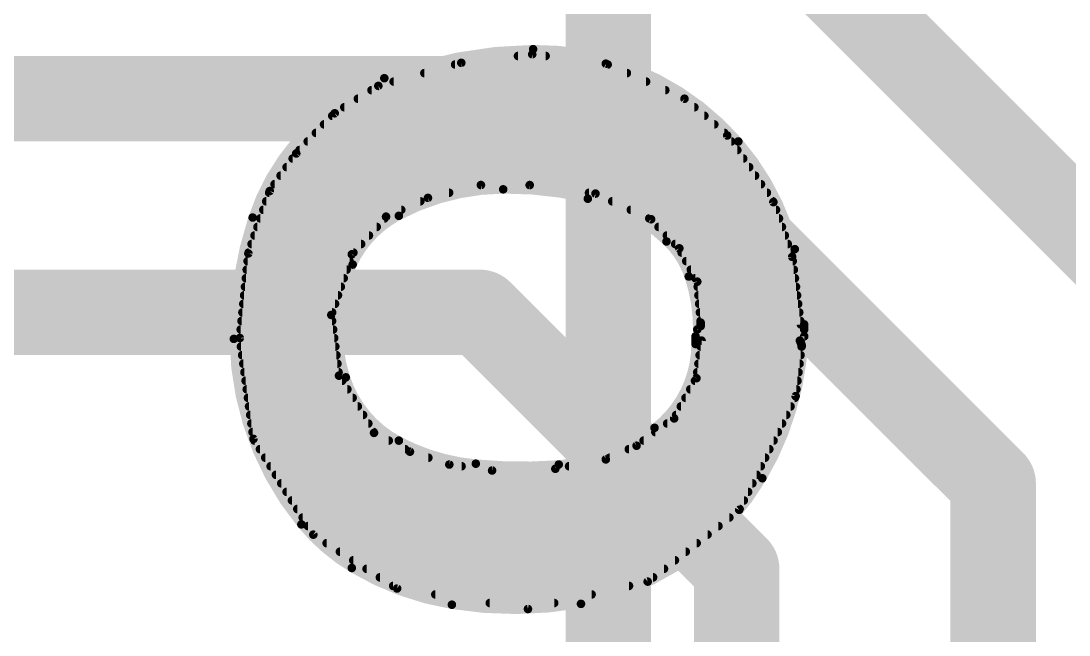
# Model space of a CAD drawing. Extents: x -32 to 75, y -18 to 32.
# Drawn here: x 13.495 to 16.608, y 20.377 to 22.202 of the extents above; entities that cross this region are included whole.
import ezdxf

# ---------------------------------------------------------------- set-up
doc = ezdxf.new("R2010")
doc.units = 0
for name, color, linetype in [('1', 12, 'CONTINUOUS'), ('16', 132, 'CONTINUOUS'), ('22', 53, 'CONTINUOUS')]:
    doc.layers.add(name, color=color, linetype=linetype)

msp = doc.modelspace()

# ---------------------------------------------------------------- linework, layer by layer
at = {"layer": '1', "const_width": 0.254}
for points in [[(17.399, 20.828), (15.494, 22.733)], [(15.24, 21.971), (6.731, 21.971)], [(16.383, 20.828), (15.24, 21.971)], [(14.859, 21.336), (6.985, 21.336)], [(15.621, 20.574), (14.859, 21.336)], [(16.383, 16.51), (16.383, 20.828)], [(15.621, 17.399), (15.621, 20.574)]]:
    msp.add_lwpolyline(points, dxfattribs=at)
at = {"layer": '1', "const_width": 0.127}
for points in [[(15.2849, 22.0159, 1), (15.1951, 21.9261)], [(15.24, 21.9075, 1), (15.24, 22.0345)], [(14.9039, 21.3809, 1), (14.8141, 21.2911)], [(14.859, 21.2725, 1), (14.859, 21.3995)], [(16.4465, 20.828, 1), (16.3195, 20.828)], [(16.3381, 20.7831, 1), (16.4279, 20.8729)], [(15.6845, 20.574, 1), (15.5575, 20.574)], [(15.5761, 20.5291, 1), (15.6659, 20.6189)]]:
    msp.add_lwpolyline(points, format="xyb", dxfattribs=at)
at = {"layer": '16', "const_width": 0.254}
msp.add_lwpolyline([(15.24, 25.4), (15.24, 15.24)], dxfattribs=at)
at = {"layer": '22'}
for points, const_width in [([(15.0165, 22.1183, 0.092), (14.5745, 22.032)], 0.0254), ([(14.9716, 22.1044, 1), (14.9716, 22.0917)], 0.0127), ([(15.0147, 22.1094, 1), (15.0131, 22.0968)], 0.0127), ([(15.6261, 21.844, 0.2195), (15.0165, 22.1183)], 0.0254), ([(15.0164, 22.1246, 1), (15.0166, 22.112)], 0.0127), ([(15.0147, 22.0968, 1), (15.0131, 22.1094)], 0.0127), ([(15.0166, 22.112, 1), (15.0164, 22.1246)], 0.0127), ([(15.0537, 22.0917, 1), (15.0537, 22.1044)], 0.0127), ([(14.7848, 22.079, 1), (14.7848, 22.0663)], 0.0127), ([(14.8023, 22.084, 1), (14.8039, 22.0714)], 0.0127), ([(14.8048, 22.0716, 1), (14.8014, 22.0838)], 0.0127), ([(15.235, 22.0809, 1), (15.2298, 22.0693)], 0.0127), ([(15.2316, 22.0688, 1), (15.2332, 22.0814)], 0.0127), ([(15.238, 22.0663, 1), (15.238, 22.079)], 0.0127), ([(14.5745, 22.032, 0.2224), (14.1834, 21.6179)], 0.0254), ([(14.5722, 22.0379, 1), (14.5768, 22.0261)], 0.0127), ([(14.5768, 22.0261, 1), (14.5722, 22.0379)], 0.0127), ([(14.6936, 22.0536, 1), (14.6936, 22.0408)], 0.0127), ([(15.295, 22.0408, 1), (15.295, 22.0536)], 0.0127), ([(14.555, 22.0152, 1), (14.5584, 22.003)], 0.0127), ([(14.5601, 22.0037, 1), (14.5533, 22.0145)], 0.0127), ([(14.6023, 22.0282, 1), (14.6023, 22.0155)], 0.0127), ([(15.3521, 22.0155, 1), (15.3521, 22.0282)], 0.0127), ([(14.496, 21.9774, 1), (14.496, 21.9646)], 0.0127), ([(14.5365, 22.0028, 1), (14.5365, 21.9901)], 0.0127), ([(15.4091, 21.9901, 1), (15.4091, 22.0028)], 0.0127), ([(15.4702, 21.9758, 1), (15.462, 21.9662)], 0.0127), ([(15.4635, 21.9652, 1), (15.4687, 21.9768)], 0.0127), ([(15.4661, 21.9646, 1), (15.4661, 21.9774)], 0.0127), ([(14.4556, 21.952, 1), (14.4556, 21.9393)], 0.0127), ([(15.4956, 21.9393, 1), (15.4956, 21.952)], 0.0127), ([(14.4199, 21.9266, 1), (14.4199, 21.9139)], 0.0127), ([(14.4238, 21.9332, 1), (14.4306, 21.9224)], 0.0127), ([(14.4318, 21.9234, 1), (14.4226, 21.9322)], 0.0127), ([(15.5252, 21.9139, 1), (15.5252, 21.9266)], 0.0127), ([(14.3956, 21.9012, 1), (14.3956, 21.8884)], 0.0127), ([(15.5547, 21.8884, 1), (15.5547, 21.9012)], 0.0127), ([(14.347, 21.8504, 1), (14.347, 21.8377)], 0.0127), ([(14.3713, 21.8758, 1), (14.3713, 21.8631)], 0.0127), ([(15.5843, 21.8631, 1), (15.5843, 21.8758)], 0.0127), ([(15.5983, 21.8654, 1), (15.5879, 21.8582)], 0.0127), ([(15.589, 21.857, 1), (15.5972, 21.8666)], 0.0127), ([(15.6054, 21.8377, 1), (15.6054, 21.8504)], 0.0127), ([(15.7937, 21.524, 0.1172), (15.6261, 21.844)], 0.0254), ([(15.6309, 21.8482, 1), (15.6213, 21.8398)], 0.0127), ([(14.3227, 21.825, 1), (14.3227, 21.8122)], 0.0127), ([(15.6213, 21.8398, 1), (15.6309, 21.8482)], 0.0127), ([(15.623, 21.8122, 1), (15.623, 21.825)], 0.0127), ([(14.3022, 21.7996, 1), (14.3022, 21.7869)], 0.0127), ([(14.3083, 21.8128, 1), (14.3175, 21.804)], 0.0127), ([(14.3181, 21.8047, 1), (14.3077, 21.8121)], 0.0127), ([(15.6406, 21.7869, 1), (15.6406, 21.7996)], 0.0127), ([(14.2843, 21.7742, 1), (14.2843, 21.7614)], 0.0127), ([(15.6582, 21.7614, 1), (15.6582, 21.7742)], 0.0127), ([(14.2664, 21.7488, 1), (14.2664, 21.736)], 0.0127), ([(15.6757, 21.736, 1), (15.6757, 21.7488)], 0.0127), ([(14.2325, 21.698, 1), (14.2325, 21.6852)], 0.0127), ([(14.229, 21.7004, 1), (14.2394, 21.693)], 0.0127), ([(14.2402, 21.6946, 1), (14.2282, 21.6988)], 0.0127), ([(14.2485, 21.7234, 1), (14.2485, 21.7107)], 0.0127), ([(14.9276, 21.7018, 0.1204), (14.6177, 21.623)], 0.0254), ([(14.7669, 21.6852, 1), (14.7669, 21.698)], 0.0127), ([(14.8615, 21.7209, 1), (14.8615, 21.7081)], 0.0127), ([(14.863, 21.7083, 1), (14.86, 21.7207)], 0.0127), ([(15.179, 21.6738, 0.0602), (14.9276, 21.7018)], 0.0254), ([(14.9275, 21.7081, 1), (14.9277, 21.6955)], 0.0127), ([(14.9277, 21.6955, 1), (14.9275, 21.7081)], 0.0127), ([(15.0071, 21.7208, 1), (15.0055, 21.7082)], 0.0127), ([(15.0063, 21.7081, 1), (15.0063, 21.7209)], 0.0127), ([(15.1826, 21.698, 1), (15.1826, 21.6852)], 0.0127), ([(15.2046, 21.6949, 1), (15.1992, 21.6833)], 0.0127), ([(15.2011, 21.6828, 1), (15.2027, 21.6954)], 0.0127), ([(15.6933, 21.7107, 1), (15.6933, 21.7234)], 0.0127), ([(15.7109, 21.6852, 1), (15.7109, 21.698)], 0.0127), ([(14.2238, 21.6726, 1), (14.2238, 21.6598)], 0.0127), ([(14.6814, 21.6598, 1), (14.6814, 21.6726)], 0.0127), ([(14.7026, 21.6826, 1), (14.7056, 21.6702)], 0.0127), ([(14.7067, 21.6706, 1), (14.7015, 21.6822)], 0.0127), ([(15.4127, 21.5468, 0.1342), (15.179, 21.6738)], 0.0254), ([(15.1805, 21.68, 1), (15.1775, 21.6676)], 0.0127), ([(15.1775, 21.6676, 1), (15.1805, 21.68)], 0.0127), ([(15.2515, 21.6726, 1), (15.2515, 21.6598)], 0.0127), ([(15.7362, 21.6658, 1), (15.7242, 21.6616)], 0.0127), ([(15.725, 21.6601, 1), (15.7354, 21.6673)], 0.0127), ([(15.7285, 21.6598, 1), (15.7285, 21.6726)], 0.0127), ([(14.2151, 21.6472, 1), (14.2151, 21.6345)], 0.0127), ([(14.6248, 21.6345, 1), (14.6248, 21.6472)], 0.0127), ([(15.3066, 21.6472, 1), (15.3066, 21.6345)], 0.0127), ([(15.7381, 21.6345, 1), (15.7381, 21.6472)], 0.0127), ([(14.1834, 21.6179, 0.083), (14.1275, 21.2573)], 0.0254), ([(14.1774, 21.6199, 1), (14.1894, 21.6159)], 0.0127), ([(14.1894, 21.6159, 1), (14.1774, 21.6199)], 0.0127), ([(14.2064, 21.6218, 1), (14.2064, 21.609)], 0.0127), ([(14.6177, 21.623, 0.1633), (14.4805, 21.4782)], 0.0254), ([(14.577, 21.6263, 1), (14.5822, 21.6147)], 0.0127), ([(14.5843, 21.6162, 1), (14.5749, 21.6248)], 0.0127), ([(14.575, 21.609, 1), (14.575, 21.6218)], 0.0127), ([(14.6147, 21.6286, 1), (14.6207, 21.6174)], 0.0127), ([(14.6207, 21.6174, 1), (14.6147, 21.6286)], 0.0127), ([(15.3616, 21.6218, 1), (15.3616, 21.609)], 0.0127), ([(15.3716, 21.6173, 1), (15.3624, 21.6085)], 0.0127), ([(15.3643, 21.6071, 1), (15.3697, 21.6187)], 0.0127), ([(15.7468, 21.609, 1), (15.7468, 21.6218)], 0.0127), ([(14.189, 21.571, 1), (14.189, 21.5583)], 0.0127), ([(14.1977, 21.5964, 1), (14.1977, 21.5836)], 0.0127), ([(14.5288, 21.5583, 1), (14.5288, 21.571)], 0.0127), ([(14.5519, 21.5836, 1), (14.5519, 21.5964)], 0.0127), ([(15.3892, 21.5964, 1), (15.3892, 21.5836)], 0.0127), ([(15.4138, 21.571, 1), (15.4138, 21.5583)], 0.0127), ([(15.7555, 21.5836, 1), (15.7555, 21.5964)], 0.0127), ([(15.7643, 21.5583, 1), (15.7643, 21.571)], 0.0127), ([(14.1803, 21.5456, 1), (14.1803, 21.5328)], 0.0127), ([(14.5057, 21.5328, 1), (14.5057, 21.5456)], 0.0127), ([(15.4788, 21.4427, 0.1209), (15.4127, 21.5468)], 0.0254), ([(15.4171, 21.5514, 1), (15.4083, 21.5422)], 0.0127), ([(15.4083, 21.5422, 1), (15.4171, 21.5514)], 0.0127), ([(15.4385, 21.5456, 1), (15.4385, 21.5328)], 0.0127), ([(15.773, 21.5328, 1), (15.773, 21.5456)], 0.0127), ([(14.1647, 21.5134, 1), (14.1767, 21.5092)], 0.0127), ([(14.177, 21.5107, 1), (14.1644, 21.5119)], 0.0127), ([(14.1716, 21.5202, 1), (14.1716, 21.5074)], 0.0127), ([(14.4733, 21.513, 1), (14.4827, 21.5044)], 0.0127), ([(14.484, 21.5067, 1), (14.472, 21.5107)], 0.0127), ([(14.4826, 21.5074, 1), (14.4826, 21.5202)], 0.0127), ([(15.4564, 21.5295, 1), (15.4452, 21.5235)], 0.0127), ([(15.4462, 21.5221, 1), (15.4554, 21.5309)], 0.0127), ([(15.4576, 21.5202, 1), (15.4576, 21.5074)], 0.0127), ([(15.7924, 21.5019, 1), (15.7798, 21.5003)], 0.0127), ([(15.7817, 21.5074, 1), (15.7817, 21.5202)], 0.0127), ([(15.7999, 21.5256, 1), (15.7875, 21.5224)], 0.0127), ([(15.8217, 21.3004, 0.0624), (15.7937, 21.524)], 0.0254), ([(15.7875, 21.5224, 1), (15.7999, 21.5256)], 0.0127), ([(14.1684, 21.4948, 1), (14.1684, 21.4821)], 0.0127), ([(14.4805, 21.4782, 0.1897), (14.4602, 21.143)], 0.0254), ([(14.4711, 21.4821, 1), (14.4711, 21.4948)], 0.0127), ([(14.4747, 21.4809, 1), (14.4863, 21.4755)], 0.0127), ([(14.4863, 21.4755, 1), (14.4747, 21.4809)], 0.0127), ([(15.4713, 21.4948, 1), (15.4713, 21.4821)], 0.0127), ([(15.7801, 21.499, 1), (15.7921, 21.5032)], 0.0127), ([(15.7877, 21.4821, 1), (15.7877, 21.4948)], 0.0127), ([(14.1633, 21.444, 1), (14.1633, 21.4312)], 0.0127), ([(14.1658, 21.4694, 1), (14.1658, 21.4566)], 0.0127), ([(14.4539, 21.4312, 1), (14.4539, 21.444)], 0.0127), ([(14.4625, 21.4566, 1), (14.4625, 21.4694)], 0.0127), ([(15.5042, 21.2852, 0.0828), (15.4788, 21.4427)], 0.0254), ([(15.4848, 21.4447, 1), (15.4728, 21.4407)], 0.0127), ([(15.4728, 21.4407, 1), (15.4848, 21.4447)], 0.0127), ([(15.485, 21.4694, 1), (15.485, 21.4566)], 0.0127), ([(15.4987, 21.444, 1), (15.4987, 21.4312)], 0.0127), ([(15.7909, 21.4566, 1), (15.7909, 21.4694)], 0.0127), ([(15.7941, 21.4312, 1), (15.7941, 21.444)], 0.0127), ([(14.1607, 21.4186, 1), (14.1607, 21.4059)], 0.0127), ([(14.4454, 21.4059, 1), (14.4454, 21.4186)], 0.0127), ([(15.5105, 21.4279, 1), (15.4979, 21.4269)], 0.0127), ([(15.4986, 21.4244, 1), (15.5098, 21.4304)], 0.0127), ([(15.5055, 21.4186, 1), (15.5055, 21.4059)], 0.0127), ([(15.7974, 21.4059, 1), (15.7974, 21.4186)], 0.0127), ([(14.1581, 21.3932, 1), (14.1581, 21.3804)], 0.0127), ([(14.4368, 21.3804, 1), (14.4368, 21.3932)], 0.0127), ([(15.5076, 21.3932, 1), (15.5076, 21.3804)], 0.0127), ([(15.8006, 21.3804, 1), (15.8006, 21.3932)], 0.0127), ([(14.1556, 21.3678, 1), (14.1556, 21.355)], 0.0127), ([(14.4282, 21.355, 1), (14.4282, 21.3678)], 0.0127), ([(15.5097, 21.3678, 1), (15.5097, 21.355)], 0.0127), ([(15.8038, 21.355, 1), (15.8038, 21.3678)], 0.0127), ([(14.153, 21.3424, 1), (14.153, 21.3297)], 0.0127), ([(14.4233, 21.3292, 1), (14.4107, 21.3276)], 0.0127), ([(14.411, 21.3304, 1), (14.423, 21.3264)], 0.0127), ([(14.4196, 21.3297, 1), (14.4196, 21.3424)], 0.0127), ([(15.5118, 21.3424, 1), (15.5118, 21.3297)], 0.0127), ([(15.807, 21.3297, 1), (15.807, 21.3424)], 0.0127), ([(14.1479, 21.2916, 1), (14.1479, 21.2788)], 0.0127), ([(14.1504, 21.317, 1), (14.1504, 21.3042)], 0.0127), ([(14.4193, 21.3042, 1), (14.4193, 21.317)], 0.0127), ([(14.4225, 21.2788, 1), (14.4225, 21.2916)], 0.0127), ([(15.5042, 21.2916, 1), (15.5042, 21.2788)], 0.0127), ([(15.5139, 21.317, 1), (15.5139, 21.3042)], 0.0127), ([(15.5206, 21.3055, 1), (15.508, 21.3055)], 0.0127), ([(15.508, 21.305, 1), (15.5206, 21.306)], 0.0127), ([(15.5142, 21.3017, 1), (15.5144, 21.2891)], 0.0127), ([(15.508, 21.2954, 1), (15.5206, 21.2954)], 0.0127), ([(15.8052, 21.2996, 1), (15.8178, 21.3012)], 0.0127), ([(15.8102, 21.3042, 1), (15.8102, 21.317)], 0.0127), ([(15.8116, 21.2941, 1), (15.8114, 21.3067)], 0.0127), ([(15.828, 21.3004, 1), (15.8154, 21.3004)], 0.0127), ([(15.8154, 21.3004, 1), (15.828, 21.3004)], 0.0127), ([(15.8217, 21.2788, 1), (15.8217, 21.2916)], 0.0127), ([(14.1275, 21.2573, 0.1703), (14.3281, 20.7061)], 0.0254), ([(14.1338, 21.2574, 1), (14.1212, 21.2572)], 0.0127), ([(14.1212, 21.2572, 1), (14.1338, 21.2574)], 0.0127), ([(14.1453, 21.2662, 1), (14.1453, 21.2535)], 0.0127), ([(14.1516, 21.2607, 1), (14.139, 21.2589)], 0.0127), ([(14.139, 21.2604, 1), (14.1516, 21.2592)], 0.0127), ([(14.4257, 21.2535, 1), (14.4257, 21.2662)], 0.0127), ([(15.4991, 21.2713, 1), (15.4991, 21.2585)], 0.0127), ([(15.5054, 21.2649, 1), (15.4928, 21.2649)], 0.0127), ([(15.4979, 21.2852, 1), (15.5105, 21.2852)], 0.0127), ([(15.5169, 21.2586, 1), (15.5169, 21.2459)], 0.0127), ([(15.5232, 21.2513, 1), (15.5106, 21.2531)], 0.0127), ([(15.6972, 20.8432, 0.1246), (15.8217, 21.2649)], 0.0254), ([(15.8149, 21.2545, 1), (15.8031, 21.2499)], 0.0127), ([(15.809, 21.2459, 1), (15.809, 21.2586)], 0.0127), ([(15.8154, 21.2852, 1), (15.828, 21.2852)], 0.0127), ([(15.828, 21.2647, 1), (15.8154, 21.2651)], 0.0127), ([(15.8217, 21.2585, 1), (15.8217, 21.2713)], 0.0127), ([(14.1487, 21.2408, 1), (14.1487, 21.228)], 0.0127), ([(14.4289, 21.228, 1), (14.4289, 21.2408)], 0.0127), ([(15.3772, 20.9931, 0.2316), (15.4991, 21.242)], 0.0254), ([(15.5054, 21.242, 1), (15.4928, 21.242)], 0.0127), ([(15.4928, 21.242, 1), (15.5054, 21.242)], 0.0127), ([(15.5145, 21.2408, 1), (15.5145, 21.228)], 0.0127), ([(15.8203, 21.2395, 1), (15.8077, 21.2395)], 0.0127), ([(15.8203, 21.2336, 1), (15.8077, 21.2352)], 0.0127), ([(15.8077, 21.2344, 1), (15.8203, 21.2344)], 0.0127), ([(15.8081, 21.2372, 1), (15.8199, 21.2418)], 0.0127), ([(15.814, 21.228, 1), (15.814, 21.2408)], 0.0127), ([(14.1522, 21.2154, 1), (14.1522, 21.2026)], 0.0127), ([(14.4322, 21.2026, 1), (14.4322, 21.2154)], 0.0127), ([(15.511, 21.2154, 1), (15.511, 21.2026)], 0.0127), ([(15.8109, 21.2026, 1), (15.8109, 21.2154)], 0.0127), ([(14.1556, 21.19, 1), (14.1556, 21.1773)], 0.0127), ([(14.1591, 21.1646, 1), (14.1591, 21.1518)], 0.0127), ([(14.4354, 21.1773, 1), (14.4354, 21.19)], 0.0127), ([(14.4386, 21.1518, 1), (14.4386, 21.1646)], 0.0127), ([(15.504, 21.1646, 1), (15.504, 21.1518)], 0.0127), ([(15.5075, 21.19, 1), (15.5075, 21.1773)], 0.0127), ([(15.8048, 21.1518, 1), (15.8048, 21.1646)], 0.0127), ([(15.8079, 21.1773, 1), (15.8079, 21.19)], 0.0127), ([(14.1625, 21.1392, 1), (14.1625, 21.1264)], 0.0127), ([(14.4453, 21.1513, 1), (14.4345, 21.1447)], 0.0127), ([(14.4336, 21.1472, 1), (14.4462, 21.1488)], 0.0127), ([(14.4492, 21.1264, 1), (14.4492, 21.1392)], 0.0127), ([(14.4602, 21.143, 0.1942), (14.6177, 20.955)], 0.0254), ([(14.4662, 21.145, 1), (14.4542, 21.141)], 0.0127), ([(14.4542, 21.141, 1), (14.4662, 21.145)], 0.0127), ([(15.4974, 21.1392, 1), (15.4974, 21.1264)], 0.0127), ([(15.4953, 21.1413, 1), (15.5079, 21.1395)], 0.0127), ([(15.5072, 21.1373, 1), (15.496, 21.1435)], 0.0127), ([(15.8018, 21.1264, 1), (15.8018, 21.1392)], 0.0127), ([(14.1659, 21.1138, 1), (14.1659, 21.1011)], 0.0127), ([(14.4648, 21.1011, 1), (14.4648, 21.1138)], 0.0127), ([(15.4834, 21.1138, 1), (15.4834, 21.1011)], 0.0127), ([(15.7987, 21.1011, 1), (15.7987, 21.1138)], 0.0127), ([(14.1694, 21.0884, 1), (14.1694, 21.0756)], 0.0127), ([(14.4803, 21.0756, 1), (14.4803, 21.0884)], 0.0127), ([(15.4693, 21.0884, 1), (15.4693, 21.0756)], 0.0127), ([(15.79, 21.0879, 1), (15.8026, 21.0863)], 0.0127), ([(15.802, 21.0843, 1), (15.7906, 21.0899)], 0.0127), ([(15.7938, 21.0756, 1), (15.7938, 21.0884)], 0.0127), ([(14.1728, 21.063, 1), (14.1728, 21.0502)], 0.0127), ([(14.4958, 21.0502, 1), (14.4958, 21.063)], 0.0127), ([(15.4553, 21.063, 1), (15.4553, 21.0502)], 0.0127), ([(15.7812, 21.0502, 1), (15.7812, 21.063)], 0.0127), ([(14.1763, 21.0376, 1), (14.1763, 21.0249)], 0.0127), ([(14.1797, 21.0122, 1), (14.1797, 20.9994)], 0.0127), ([(14.5114, 21.0249, 1), (14.5114, 21.0376)], 0.0127), ([(14.5269, 20.9994, 1), (14.5269, 21.0122)], 0.0127), ([(15.4147, 21.0122, 1), (15.4147, 20.9994)], 0.0127), ([(15.43, 21.0241, 1), (15.4412, 21.0179)], 0.0127), ([(15.4393, 21.0159, 1), (15.4319, 21.0261)], 0.0127), ([(15.4412, 21.0376, 1), (15.4412, 21.0249)], 0.0127), ([(15.7559, 20.9994, 1), (15.7559, 21.0122)], 0.0127), ([(15.7685, 21.0249, 1), (15.7685, 21.0376)], 0.0127), ([(14.1831, 20.9868, 1), (14.1831, 20.974)], 0.0127), ([(14.5469, 20.9835, 1), (14.5411, 20.9723)], 0.0127), ([(14.5386, 20.9746, 1), (14.5494, 20.9812)], 0.0127), ([(14.5425, 20.974, 1), (14.5425, 20.9868)], 0.0127), ([(15.0927, 20.8839, 0.1478), (15.3772, 20.9931)], 0.0254), ([(15.3733, 20.9981, 1), (15.3811, 20.9881)], 0.0127), ([(15.3811, 20.9881, 1), (15.3733, 20.9981)], 0.0127), ([(15.3797, 20.9868, 1), (15.3797, 20.974)], 0.0127), ([(15.7433, 20.974, 1), (15.7433, 20.9868)], 0.0127), ([(14.1913, 20.9635, 1), (14.1805, 20.9567)], 0.0127), ([(14.1796, 20.9592, 1), (14.1922, 20.961)], 0.0127), ([(14.1891, 20.9614, 1), (14.1891, 20.9487)], 0.0127), ([(14.5877, 20.9487, 1), (14.5877, 20.9614)], 0.0127), ([(14.6177, 20.955, 0.0995), (14.8463, 20.8864)], 0.0254), ([(14.6207, 20.9606, 1), (14.6147, 20.9494)], 0.0127), ([(14.6147, 20.9494, 1), (14.6207, 20.9606)], 0.0127), ([(15.3264, 20.934, 1), (15.3212, 20.9456)], 0.0127), ([(15.3447, 20.9614, 1), (15.3447, 20.9487)], 0.0127), ([(15.7307, 20.9487, 1), (15.7307, 20.9614)], 0.0127), ([(14.205, 20.936, 1), (14.205, 20.9232)], 0.0127), ([(14.6362, 20.9232, 1), (14.6362, 20.936)], 0.0127), ([(14.6527, 20.928, 1), (14.6487, 20.916)], 0.0127), ([(14.6478, 20.9164, 1), (14.6536, 20.9276)], 0.0127), ([(15.3009, 20.936, 1), (15.3009, 20.9232)], 0.0127), ([(15.3201, 20.9449, 1), (15.3275, 20.9347)], 0.0127), ([(15.7181, 20.9232, 1), (15.7181, 20.936)], 0.0127), ([(14.2208, 20.9106, 1), (14.2208, 20.8978)], 0.0127), ([(14.2367, 20.8852, 1), (14.2367, 20.8725)], 0.0127), ([(14.7053, 20.8978, 1), (14.7053, 20.9106)], 0.0127), ([(14.7685, 20.8902, 1), (14.7667, 20.8776)], 0.0127), ([(14.7656, 20.8779, 1), (14.7696, 20.8899)], 0.0127), ([(14.804, 20.8725, 1), (14.804, 20.8852)], 0.0127), ([(14.8463, 20.8864, 0.0416), (15.0927, 20.8839)], 0.0254), ([(14.8469, 20.8927, 1), (14.8457, 20.8801)], 0.0127), ([(14.8457, 20.8801, 1), (14.8469, 20.8927)], 0.0127), ([(15.0922, 20.8902, 1), (15.0932, 20.8776)], 0.0127), ([(15.0932, 20.8776, 1), (15.0922, 20.8902)], 0.0127), ([(15.1233, 20.8852, 1), (15.1233, 20.8725)], 0.0127), ([(15.2298, 20.9049, 1), (15.235, 20.8933)], 0.0127), ([(15.2336, 20.8929, 1), (15.2312, 20.9053)], 0.0127), ([(15.2439, 20.9106, 1), (15.2439, 20.8978)], 0.0127), ([(15.6929, 20.8725, 1), (15.6929, 20.8852)], 0.0127), ([(15.7055, 20.8978, 1), (15.7055, 20.9106)], 0.0127), ([(14.2526, 20.8598, 1), (14.2526, 20.847)], 0.0127), ([(14.8944, 20.8724, 1), (14.8948, 20.8598)], 0.0127), ([(14.8937, 20.8598, 1), (14.8955, 20.8724)], 0.0127), ([(15.0813, 20.8774, 1), (15.0837, 20.865)], 0.0127), ([(15.0827, 20.8649, 1), (15.0823, 20.8775)], 0.0127), ([(15.6803, 20.847, 1), (15.6803, 20.8598)], 0.0127), ([(14.2685, 20.8344, 1), (14.2685, 20.8216)], 0.0127), ([(15.1587, 20.4699, 0.2183), (15.6972, 20.8432)], 0.0254), ([(15.6677, 20.8216, 1), (15.6677, 20.8344)], 0.0127), ([(15.6917, 20.8464, 1), (15.7027, 20.84)], 0.0127), ([(15.7027, 20.84, 1), (15.6917, 20.8464)], 0.0127), ([(14.2843, 20.809, 1), (14.2843, 20.7963)], 0.0127), ([(15.6551, 20.7963, 1), (15.6551, 20.809)], 0.0127), ([(14.3002, 20.7836, 1), (14.3002, 20.7708)], 0.0127), ([(15.6425, 20.7708, 1), (15.6425, 20.7836)], 0.0127), ([(14.3161, 20.7582, 1), (14.3161, 20.7454)], 0.0127), ([(14.332, 20.7328, 1), (14.332, 20.7201)], 0.0127), ([(15.5994, 20.7201, 1), (15.5994, 20.7328)], 0.0127), ([(15.6229, 20.7521, 1), (15.6343, 20.7465)], 0.0127), ([(15.6325, 20.7443, 1), (15.6247, 20.7543)], 0.0127), ([(15.6298, 20.7454, 1), (15.6298, 20.7582)], 0.0127), ([(14.3281, 20.7061, 0.0859), (14.478, 20.5765)], 0.0254), ([(14.333, 20.7101, 1), (14.3232, 20.7021)], 0.0127), ([(14.3232, 20.7021, 1), (14.333, 20.7101)], 0.0127), ([(14.3478, 20.7074, 1), (14.3478, 20.6946)], 0.0127), ([(15.5671, 20.6946, 1), (15.5671, 20.7074)], 0.0127), ([(14.3637, 20.682, 1), (14.3637, 20.6692)], 0.0127), ([(14.3671, 20.6809, 1), (14.3603, 20.6703)], 0.0127), ([(14.3583, 20.6722, 1), (14.3691, 20.679)], 0.0127), ([(15.5347, 20.6692, 1), (15.5347, 20.682)], 0.0127), ([(14.4032, 20.6566, 1), (14.4032, 20.6439)], 0.0127), ([(15.5024, 20.6439, 1), (15.5024, 20.6566)], 0.0127), ([(14.4427, 20.6312, 1), (14.4427, 20.6184)], 0.0127), ([(14.4822, 20.6058, 1), (14.4822, 20.593)], 0.0127), ([(15.4377, 20.593, 1), (15.4377, 20.6058)], 0.0127), ([(15.47, 20.6184, 1), (15.47, 20.6312)], 0.0127), ([(14.478, 20.5765, 0.0949), (14.7752, 20.4673)], 0.0254), ([(14.4813, 20.5819, 1), (14.4747, 20.5711)], 0.0127), ([(14.4747, 20.5711, 1), (14.4813, 20.5819)], 0.0127), ([(14.5218, 20.5804, 1), (14.5218, 20.5677)], 0.0127), ([(15.4053, 20.5677, 1), (15.4053, 20.5804)], 0.0127), ([(14.5613, 20.555, 1), (14.5613, 20.5422)], 0.0127), ([(15.3582, 20.5297, 1), (15.3554, 20.5421)], 0.0127), ([(15.373, 20.5422, 1), (15.373, 20.555)], 0.0127), ([(14.6008, 20.5296, 1), (14.6008, 20.5168)], 0.0127), ([(14.6136, 20.5219, 1), (14.6116, 20.5093)], 0.0127), ([(14.6092, 20.5103, 1), (14.616, 20.5209)], 0.0127), ([(15.3013, 20.5168, 1), (15.3013, 20.5296)], 0.0127), ([(15.3529, 20.5409, 1), (15.3607, 20.5309)], 0.0127), ([(14.726, 20.5042, 1), (14.726, 20.4915)], 0.0127), ([(14.8878, 20.4788, 1), (14.8878, 20.466)], 0.0127), ([(15.0791, 20.466, 1), (15.0791, 20.4788)], 0.0127), ([(15.1902, 20.4915, 1), (15.1902, 20.5042)], 0.0127), ([(14.7752, 20.4673, 0.0851), (15.1587, 20.4699)], 0.0254), ([(14.7762, 20.4736, 1), (14.7742, 20.461)], 0.0127), ([(14.7742, 20.461, 1), (14.7762, 20.4736)], 0.0127), ([(14.9998, 20.4608, 1), (15.0026, 20.4484)], 0.0127), ([(15.0002, 20.4483, 1), (15.0022, 20.4609)], 0.0127), ([(15.1576, 20.4762, 1), (15.1598, 20.4636)], 0.0127), ([(15.1598, 20.4636, 1), (15.1576, 20.4762)], 0.0127)]:
    msp.add_lwpolyline(points, format="xyb", dxfattribs=dict(at, const_width=const_width))
at = {"layer": '22', "const_width": 0.0254}
for points in [[(15.0139, 22.1031), (14.8031, 22.0777)], [(14.9716, 22.098), (15.0537, 22.098)], [(15.2324, 22.0751), (15.0139, 22.1031)], [(14.8031, 22.0777), (14.5567, 22.0091)], [(14.7848, 22.0726), (15.238, 22.0726)], [(15.4661, 21.971), (15.2324, 22.0751)], [(14.6936, 22.0472), (15.295, 22.0472)], [(14.5567, 22.0091), (14.4272, 21.9278)], [(14.6023, 22.0218), (15.3521, 22.0218)], [(14.496, 21.971), (15.4661, 21.971)], [(14.5365, 21.9964), (15.4091, 21.9964)], [(15.5931, 21.8618), (15.4661, 21.971)], [(14.4556, 21.9456), (15.4956, 21.9456)], [(14.4272, 21.9278), (14.3129, 21.8084)], [(14.4199, 21.9202), (15.5252, 21.9202)], [(14.3956, 21.8948), (15.5547, 21.8948)], [(14.347, 21.844), (15.6054, 21.844)], [(14.3713, 21.8694), (15.5843, 21.8694)], [(15.7302, 21.6637), (15.5931, 21.8618)], [(14.3227, 21.8186), (15.623, 21.8186)], [(14.3129, 21.8084), (14.2342, 21.6967)], [(14.3022, 21.7932), (15.6406, 21.7932)], [(14.2843, 21.7678), (15.6582, 21.7678)], [(14.2664, 21.7424), (15.6757, 21.7424)], [(14.2342, 21.6967), (14.1707, 21.5113)], [(14.2325, 21.6916), (14.7669, 21.6916)], [(14.2485, 21.717), (15.6933, 21.717)], [(14.7041, 21.6764), (14.8615, 21.7145)], [(14.8615, 21.7145), (15.0063, 21.7145)], [(15.0063, 21.7145), (15.2019, 21.6891)], [(15.1826, 21.6916), (15.7109, 21.6916)], [(15.2019, 21.6891), (15.367, 21.6129)], [(14.2238, 21.6662), (14.6814, 21.6662)], [(14.5796, 21.6205), (14.7041, 21.6764)], [(15.2515, 21.6662), (15.7285, 21.6662)], [(15.7861, 21.5011), (15.7302, 21.6637)], [(14.2151, 21.6408), (14.6248, 21.6408)], [(15.3066, 21.6408), (15.7381, 21.6408)], [(14.2064, 21.6154), (14.575, 21.6154)], [(14.478, 21.5087), (14.5796, 21.6205)], [(15.3616, 21.6154), (15.7468, 21.6154)], [(15.367, 21.6129), (15.4508, 21.5265)], [(14.189, 21.5646), (14.5288, 21.5646)], [(14.1977, 21.59), (14.5519, 21.59)], [(15.3892, 21.59), (15.7555, 21.59)], [(15.4138, 21.5646), (15.7643, 21.5646)], [(14.1803, 21.5392), (14.5057, 21.5392)], [(15.4385, 21.5392), (15.773, 21.5392)], [(14.1707, 21.5113), (14.1453, 21.2598)], [(14.1716, 21.5138), (14.4826, 21.5138)], [(14.417, 21.3284), (14.478, 21.5087)], [(15.4508, 21.5265), (15.5042, 21.4274)], [(15.4576, 21.5138), (15.7817, 21.5138)], [(15.8115, 21.3004), (15.7861, 21.5011)], [(14.1684, 21.4884), (14.4711, 21.4884)], [(15.4713, 21.4884), (15.7877, 21.4884)], [(14.1633, 21.4376), (14.4539, 21.4376)], [(14.1658, 21.463), (14.4625, 21.463)], [(15.485, 21.463), (15.7909, 21.463)], [(15.4987, 21.4376), (15.7941, 21.4376)], [(14.1607, 21.4122), (14.4454, 21.4122)], [(15.5042, 21.4274), (15.5143, 21.3055)], [(15.5055, 21.4122), (15.7974, 21.4122)], [(14.1581, 21.3868), (14.4368, 21.3868)], [(15.5076, 21.3868), (15.8006, 21.3868)], [(14.1556, 21.3614), (14.4282, 21.3614)], [(15.5097, 21.3614), (15.8038, 21.3614)], [(14.153, 21.336), (14.4196, 21.336)], [(14.4399, 21.148), (14.417, 21.3284)], [(15.5118, 21.336), (15.807, 21.336)], [(14.1479, 21.2852), (14.4225, 21.2852)], [(14.1504, 21.3106), (14.4193, 21.3106)], [(15.5042, 21.2852), (15.8217, 21.2852)], [(15.5139, 21.3106), (15.8102, 21.3106)], [(15.5143, 21.3055), (15.5143, 21.2954)], [(15.5143, 21.2954), (15.8115, 21.3004)], [(15.8217, 21.2852), (15.8217, 21.3004)], [(14.1453, 21.2598), (14.1859, 20.9601)], [(14.1453, 21.2598), (14.4257, 21.2598)], [(15.8217, 21.2649), (15.4991, 21.2649)], [(15.4991, 21.2649), (15.4991, 21.242)], [(15.5169, 21.2522), (15.5016, 21.1404)], [(15.809, 21.2522), (15.5169, 21.2522)], [(15.814, 21.2395), (15.809, 21.2522)], [(14.1487, 21.2344), (14.4289, 21.2344)], [(15.5145, 21.2344), (15.814, 21.2344)], [(15.7963, 21.0871), (15.814, 21.2344)], [(15.814, 21.2344), (15.814, 21.2395)], [(14.1522, 21.209), (14.4322, 21.209)], [(15.511, 21.209), (15.8109, 21.209)], [(14.1556, 21.1836), (14.4354, 21.1836)], [(14.1591, 21.1582), (14.4386, 21.1582)], [(15.504, 21.1582), (15.8048, 21.1582)], [(15.5075, 21.1836), (15.8079, 21.1836)], [(14.1625, 21.1328), (14.4492, 21.1328)], [(14.544, 20.9779), (14.4399, 21.148)], [(15.5016, 21.1404), (15.4356, 21.021)], [(15.4974, 21.1328), (15.8018, 21.1328)], [(14.1659, 21.1074), (14.4648, 21.1074)], [(15.4834, 21.1074), (15.7987, 21.1074)], [(14.1694, 21.082), (14.4803, 21.082)], [(15.4693, 21.082), (15.7938, 21.082)], [(15.6286, 20.7493), (15.7963, 21.0871)], [(14.1728, 21.0566), (14.4958, 21.0566)], [(15.4553, 21.0566), (15.7812, 21.0566)], [(14.1763, 21.0312), (14.5114, 21.0312)], [(14.1797, 21.0058), (14.5269, 21.0058)], [(15.4356, 21.021), (15.3238, 20.9398)], [(15.4147, 21.0058), (15.7559, 21.0058)], [(15.4412, 21.0312), (15.7685, 21.0312)], [(14.1831, 20.9804), (14.5425, 20.9804)], [(14.6507, 20.922), (14.544, 20.9779)], [(15.3797, 20.9804), (15.7433, 20.9804)], [(14.1859, 20.9601), (14.3637, 20.6756)], [(14.1891, 20.955), (14.5877, 20.955)], [(15.3238, 20.9398), (15.2324, 20.8991)], [(15.3447, 20.955), (15.7307, 20.955)], [(14.205, 20.9296), (14.6362, 20.9296)], [(14.7676, 20.8839), (14.6507, 20.922)], [(15.3009, 20.9296), (15.7181, 20.9296)], [(14.2208, 20.9042), (14.7053, 20.9042)], [(14.2367, 20.8788), (14.804, 20.8788)], [(14.8946, 20.8661), (14.7676, 20.8839)], [(15.2324, 20.8991), (15.0825, 20.8712)], [(15.1233, 20.8788), (15.6929, 20.8788)], [(15.2439, 20.9042), (15.7055, 20.9042)], [(14.2526, 20.8534), (15.6803, 20.8534)], [(15.0825, 20.8712), (14.8946, 20.8661)], [(14.2685, 20.828), (15.6677, 20.828)], [(14.2843, 20.8026), (15.6551, 20.8026)], [(14.3002, 20.7772), (15.6425, 20.7772)], [(14.3161, 20.7518), (15.6298, 20.7518)], [(14.332, 20.7264), (15.5994, 20.7264)], [(15.3568, 20.5359), (15.6286, 20.7493)], [(14.3478, 20.701), (15.5671, 20.701)], [(14.3637, 20.6756), (14.6126, 20.5156)], [(14.3637, 20.6756), (15.5347, 20.6756)], [(14.4032, 20.6502), (15.5024, 20.6502)], [(14.4427, 20.6248), (15.47, 20.6248)], [(14.4822, 20.5994), (15.4377, 20.5994)], [(14.5218, 20.574), (15.4053, 20.574)], [(14.5613, 20.5486), (15.373, 20.5486)], [(15.0012, 20.4546), (15.3568, 20.5359)], [(14.6008, 20.5232), (15.3013, 20.5232)], [(14.6126, 20.5156), (15.0012, 20.4546)], [(14.726, 20.4978), (15.1902, 20.4978)], [(14.8878, 20.4724), (15.0791, 20.4724)]]:
    msp.add_lwpolyline(points, dxfattribs=at)

doc.saveas('drawing.dxf')
